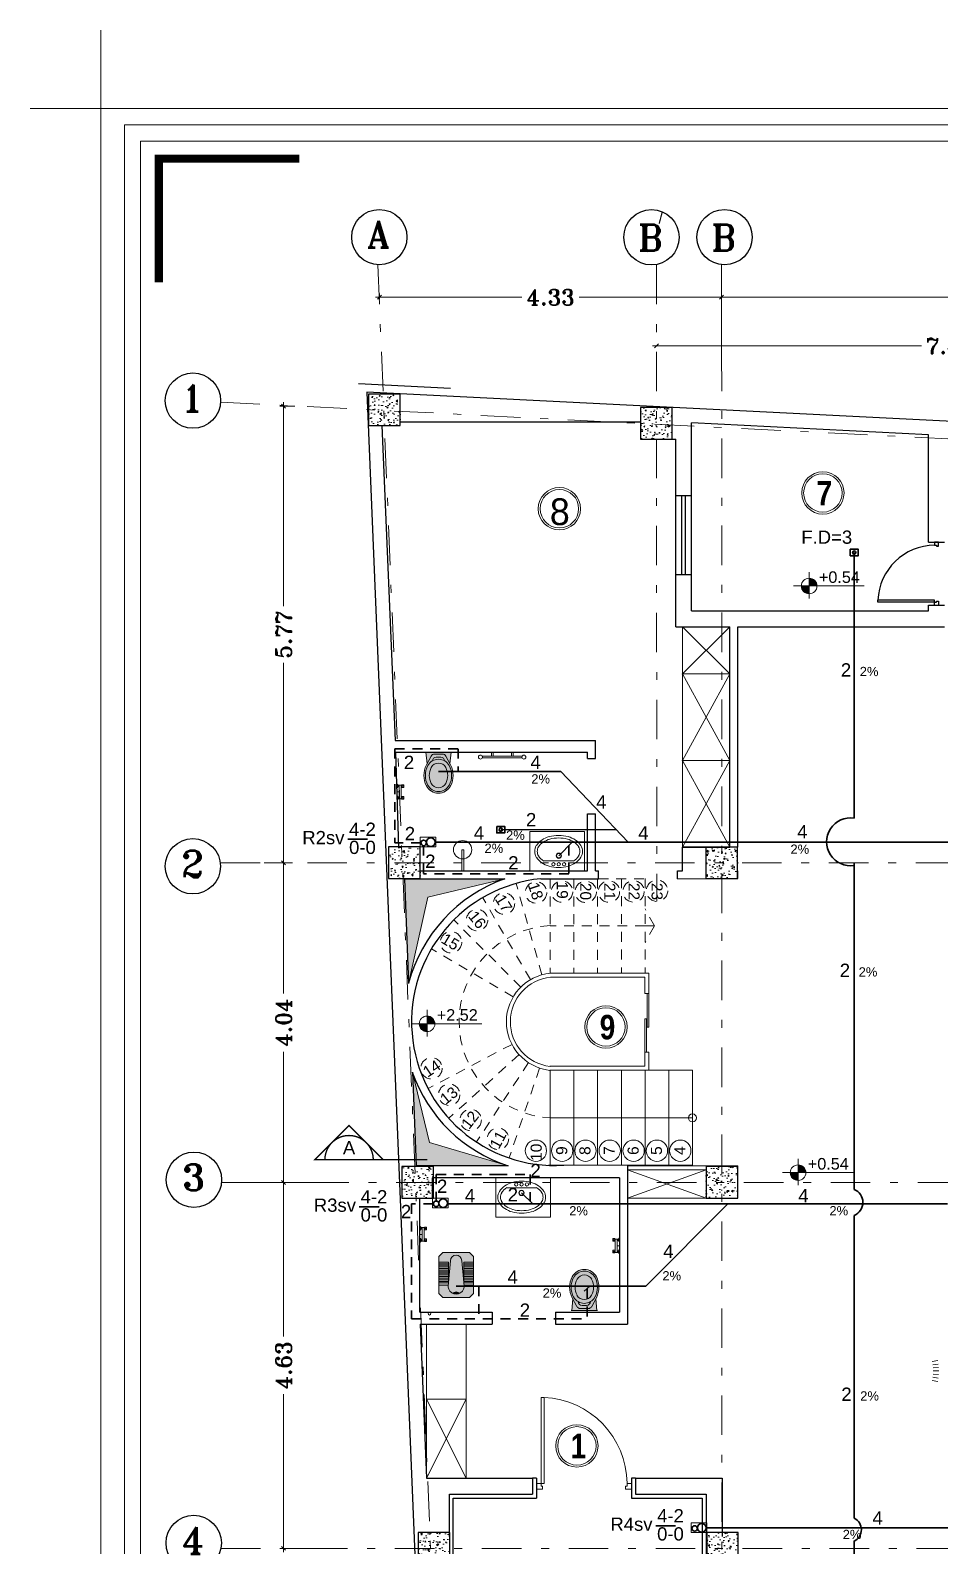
# Model space of a CAD drawing. Header units: inches. Extents: x 0 to 535, y -174 to 989.
# Drawn here: x 181.44 to 192.94, y 7.36 to 26.52 of the extents above; entities that cross this region are included whole.
import ezdxf
from ezdxf.enums import TextEntityAlignment as Align

# ---------------------------------------------------------------- set-up
doc = ezdxf.new("R2010")
doc.units = ezdxf.units.IN
doc.header["$MEASUREMENT"] = 0
for name, pattern in [('DASHDOT', [1, 0.5, -0.25, 0, -0.25]), ('DASHDOT2', [0.5, 0.25, -0.125, 0, -0.125]), ('HIDDEN2', [0.1875, 0.125, -0.0625])]:
    doc.linetypes.add(name, pattern=pattern)
for name, color, linetype, lineweight in [('1', 1, 'Continuous', 9), ('AB', 1, 'DASHDOT2', 30), ('ax', 8, 'Continuous', 5), ('beton sabok', 9, 'Continuous', 5), ('dimension', 21, 'Continuous', 9), ('door', 1, 'Continuous', 5), ('FAZELAB', 1, 'Continuous', 30), ('FER', 20, 'Continuous', 9), ('font', 253, 'Continuous', 9), ('FUR', 252, 'Continuous', 5), ('Furniture', 175, 'Continuous', 5), ('HEATING', 1, 'Continuous', 30), ('kadr02$0$AEOCLG', 4, 'Continuous', 9), ('LAYER2', 253, 'Continuous', 5), ('w.c', 7, 'Continuous', 5), ('wall', 51, 'Continuous', 25), ('window', 152, 'Continuous', 5)]:
    doc.layers.add(name, color=color, linetype=linetype, lineweight=lineweight)
doc.layers.add('nazok kari', color=43, linetype='Continuous')
doc.layers.add('Section', color=3, linetype='Continuous')
doc.styles.add('amir text b', font='swisscbo.ttf')
doc.styles.add('arial', font='arial.ttf')
doc.styles.add('FAR-3', font='naskhn.shx', dxfattribs={"height": 0.35})
doc.styles.add('ROMANT', font='romant')
doc.styles.get("Standard").update_dxf_attribs({"font": 'arial.ttf'})
doc.dimstyles.new('STANDARD$0', dxfattribs={"dimtxt": 0.2, "dimasz": 0.05, "dimexe": 0.05, "dimexo": 0.05, "dimgap": 0.05, "dimtad": 0, "dimzin": 0, "dimdsep": 46, "dimtxsty": 'ROMANT', "dimblk": 'OBLIQUE', "dimcen": 0, "dimdle": 0.05, "dimclrd": 256, "dimclre": 256, "dimclrt": 256, "dimadec": 0, "dimazin": 0, "dimtfac": 1, "dimtix": 1, "dimtofl": 0, "dimtmove": 1, "dimatfit": 3, "dimldrblk": 'OBLIQUE', "dimfxl": 1, "dimtolj": 1, "dimtzin": 0, "dimlwd": -1, "dimlwe": -1, "dimarcsym": 1})

# ---------------------------------------------------------------- blocks, each defined once
blk = doc.blocks.new('wc01')
at = {"layer": 'w.c'}
for p, q in [((-1.038, -0.5), (-1.038, 0)), ((-1.038, 0), (-0.347, 0)), ((-0.347, 0), (-0.347, -0.5)), ((-0.523, -0.126), (-0.9, -0.126)), ((-0.347, -0.5), (-1.038, -0.5))]:
    blk.add_line(p, q, dxfattribs=at)
for centre, radius in [((-0.781, -0.085), 0.0209), ((-0.715, -0.192), 0.0338), ((-0.715, -0.192), 0.0285), ((-0.714, -0.085), 0.0209), ((-0.647, -0.085), 0.0209)]:
    blk.add_circle(centre, radius, dxfattribs=at)
for centre, radius, start, end in [((-0.875, -0.247), 0.139, 148.2866, 180), ((-0.797, -0.295), 0.231, 123.8347, 148.2866), ((-0.875, -0.247), 0.106, 148.2866, 180), ((-0.797, -0.295), 0.199, 121.3767, 148.2866), ((-0.746, -0.372), 0.323, 105.5176, 123.8347), ((-0.712, -0.493), 0.449, 90, 105.5176), ((-0.712, -0.493), 0.449, 74.4824, 90), ((-0.678, -0.372), 0.323, 56.1653, 74.4824), ((-0.627, -0.295), 0.199, 31.7134, 58.6233), ((-0.627, -0.295), 0.231, 31.7134, 56.1653), ((-0.548, -0.247), 0.106, 360, 31.7134), ((-0.548, -0.247), 0.139, 360, 31.7134), ((-0.875, -0.247), 0.139, 180, 211.7134), ((-0.797, -0.198), 0.231, 211.7134, 236.1653), ((-0.875, -0.247), 0.106, 180, 211.7134), ((-0.797, -0.198), 0.199, 211.7134, 236.1653), ((-0.746, -0.122), 0.291, 236.1653, 254.4824), ((-0.678, -0.122), 0.291, 285.5176, 303.8347), ((-0.627, -0.198), 0.199, 303.8347, 328.2866), ((-0.627, -0.198), 0.231, 303.8347, 328.2866), ((-0.548, -0.247), 0.106, 328.2866, 0), ((-0.548, -0.247), 0.139, 328.2866, 360), ((-0.746, -0.122), 0.323, 236.1653, 254.4824), ((-0.712, 0), 0.449, 254.4824, 270), ((-0.712, 0), 0.417, 254.4824, 270), ((-0.712, 0), 0.417, 270, 285.5176), ((-0.712, 0), 0.449, 270, 285.5176), ((-0.678, -0.122), 0.323, 285.5176, 303.8347)]:
    blk.add_arc(centre, radius, start, end, dxfattribs=at)
blk = doc.blocks.new('rer')
at = {"layer": 'w.c', "true_color": 0xdbd2bd}
h = blk.add_hatch(color=254, dxfattribs=at)
h.dxf.hatch_style = 2
h.paths.add_polyline_path([(126.852, -299.268), (126.852, -299.15), (126.959, -299.15), (127.01, -299.201), (127.01, -299.537), (126.959, -299.588), (126.852, -299.588), (126.852, -299.469, 1.16316)])
h.paths.add_polyline_path([(126.867, -299.267, -0.287492), (126.959, -299.324, 0.445261), (126.959, -299.413, -0.287492), (126.867, -299.471), (126.546, -299.44, -1), (126.546, -299.298)], flags=17)
h.paths.add_polyline_path([(126.852, -299.15), (126.852, -299.268, 0.009834), (126.848, -299.269, -0.339643), (126.959, -299.324, 0.445261), (126.959, -299.413, -0.287492), (126.867, -299.471), (126.806, -299.465), (126.806, -299.466), (126.562, -299.466), (126.562, -299.588), (126.49, -299.588), (126.44, -299.537), (126.44, -299.201), (126.49, -299.15)])
h.paths.add_polyline_path([(126.848, -299.469, 0.009834), (126.852, -299.469), (126.852, -299.588), (126.826, -299.588), (126.826, -299.467)], flags=17)
h.paths.add_polyline_path([(126.826, -299.467), (126.826, -299.588), (126.806, -299.588), (126.806, -299.466), (126.814, -299.466)], flags=17)
h.paths.add_polyline_path([(126.806, -299.466), (126.806, -299.588), (126.786, -299.588), (126.786, -299.466)], flags=17)
h.paths.add_polyline_path([(126.786, -299.466), (126.786, -299.588), (126.765, -299.588), (126.765, -299.466)], flags=17)
h.paths.add_polyline_path([(126.765, -299.466), (126.765, -299.588), (126.745, -299.588), (126.745, -299.466)], flags=17)
h.paths.add_polyline_path([(126.745, -299.466), (126.745, -299.588), (126.725, -299.588), (126.725, -299.466)], flags=17)
h.paths.add_polyline_path([(126.725, -299.466), (126.725, -299.588), (126.704, -299.588), (126.704, -299.466)], flags=17)
h.paths.add_polyline_path([(126.704, -299.466), (126.704, -299.588), (126.684, -299.588), (126.684, -299.466)], flags=17)
h.paths.add_polyline_path([(126.684, -299.466), (126.684, -299.588), (126.664, -299.588), (126.664, -299.466)], flags=17)
h.paths.add_polyline_path([(126.664, -299.466), (126.664, -299.588), (126.643, -299.588), (126.643, -299.466)], flags=17)
h.paths.add_polyline_path([(126.643, -299.466), (126.643, -299.588), (126.623, -299.588), (126.623, -299.466)], flags=17)
h.paths.add_polyline_path([(126.623, -299.466), (126.623, -299.588), (126.602, -299.588), (126.602, -299.466)], flags=17)
h.paths.add_polyline_path([(126.602, -299.466), (126.602, -299.588), (126.582, -299.588), (126.582, -299.466)], flags=17)
h.paths.add_polyline_path([(126.582, -299.466), (126.582, -299.588), (126.562, -299.588), (126.562, -299.466)], flags=17)
h = blk.add_hatch(color=254, dxfattribs=at)
h.dxf.hatch_style = 2
h.paths.add_polyline_path([(126.867, -299.267, -0.287492), (126.959, -299.324, 0.445261), (126.959, -299.413, -0.287492), (126.867, -299.471), (126.546, -299.44, -1), (126.546, -299.298)])
h = blk.add_hatch(color=254, dxfattribs=at)
h.dxf.hatch_style = 2
h.paths.add_polyline_path([(126.959, -299.324, -0.229416), (126.959, -299.413, -0.445261)])
at = {"layer": 'w.c'}
for p, q in [((126.44, -299.201), (126.49, -299.15)), ((126.44, -299.201), (126.44, -299.537)), ((126.959, -299.15), (126.49, -299.15)), ((126.867, -299.267), (126.546, -299.298)), ((126.562, -299.15), (126.562, -299.272)), ((126.814, -299.272), (126.562, -299.272)), ((126.582, -299.15), (126.582, -299.272)), ((126.602, -299.15), (126.602, -299.272)), ((126.623, -299.15), (126.623, -299.272)), ((126.643, -299.15), (126.643, -299.272)), ((126.664, -299.15), (126.664, -299.272)), ((126.684, -299.15), (126.684, -299.272)), ((126.704, -299.15), (126.704, -299.272)), ((126.725, -299.15), (126.725, -299.272)), ((126.745, -299.15), (126.745, -299.272)), ((126.765, -299.15), (126.765, -299.272)), ((126.786, -299.15), (126.786, -299.272)), ((126.806, -299.15), (126.806, -299.272)), ((126.826, -299.15), (126.826, -299.272)), ((126.852, -299.15), (126.852, -299.272)), ((127.01, -299.201), (126.959, -299.15)), ((127.01, -299.537), (127.01, -299.201)), ((126.867, -299.471), (126.546, -299.44)), ((126.562, -299.466), (126.814, -299.466)), ((126.562, -299.466), (126.562, -299.588)), ((126.582, -299.466), (126.582, -299.588)), ((126.602, -299.466), (126.602, -299.588)), ((126.623, -299.466), (126.623, -299.588)), ((126.643, -299.466), (126.643, -299.588)), ((126.664, -299.466), (126.664, -299.588)), ((126.684, -299.466), (126.684, -299.588)), ((126.704, -299.466), (126.704, -299.588)), ((126.725, -299.466), (126.725, -299.588)), ((126.745, -299.466), (126.745, -299.588)), ((126.765, -299.466), (126.765, -299.588)), ((126.786, -299.466), (126.786, -299.588)), ((126.806, -299.466), (126.806, -299.588)), ((126.826, -299.466), (126.826, -299.588)), ((126.852, -299.466), (126.852, -299.588)), ((126.49, -299.588), (126.44, -299.537)), ((126.49, -299.588), (126.959, -299.588)), ((126.959, -299.588), (127.01, -299.537))]:
    blk.add_line(p, q, dxfattribs=at)
for centre, radius, start, end in [((126.546, -299.369), 0.0713, 90, 270), ((126.867, -299.369), 0.102, 259.1193, 100.8807), ((126.999, -299.369), 0.0597, 131.9969, 228.0031)]:
    blk.add_arc(centre, radius, start, end, dxfattribs=at)
blk = doc.blocks.new('we')
at = {"layer": 'Furniture', "true_color": 0xdbd2bd}
h = blk.add_hatch(color=254, dxfattribs=at)
h.dxf.hatch_style = 2
h.paths.add_polyline_path([(126.415, -299.619, 0.250522), (126.149, -299.619), (126.037, -299.678, 0.276719), (126.012, -299.72), (126.012, -299.822, 0.276719), (126.036, -299.864), (126.148, -299.924, 0.250522), (126.414, -299.924, 0.599332)])
h.paths.add_polyline_path([(126.157, -299.906, 0.250522), (126.405, -299.907, 0.599332), (126.405, -299.636, 0.250522), (126.158, -299.636, 0.599332)], flags=16)
h.paths.add_polyline_path([(126.382, -299.864, -0.250522), (126.18, -299.864, -0.599332), (126.18, -299.679, -0.250522), (126.383, -299.679, -0.599332)], flags=0)
h.paths.add_polyline_path([(126.18, -299.679, 0.599332), (126.18, -299.864, 0.250522), (126.382, -299.864, 0.599332), (126.383, -299.679, 0.250522)], flags=0)
h.paths.add_polyline_path([(126.012, -299.822), (126.012, -299.72, -0.276719), (126.037, -299.678), (126.134, -299.626), (125.989, -299.612), (125.988, -299.93), (126.134, -299.916), (126.036, -299.864, -0.276719)])
edge = h.paths.add_edge_path()
edge.add_line((125.988, -299.599), (125.988, -299.935))
edge.add_line((125.988, -299.935), (125.989, -299.606))
edge.add_arc((125.94, -299.606), 0.0484, 359.8872, 368.2762)
h = blk.add_hatch(color=254, dxfattribs=at)
h.dxf.hatch_style = 2
h.paths.add_polyline_path([(126.157, -299.906, 0.250522), (126.405, -299.907, 0.599332), (126.405, -299.636, 0.250522), (126.158, -299.636, 0.599332)])
h.paths.add_polyline_path([(126.18, -299.679, -0.250522), (126.383, -299.679, -0.599332), (126.382, -299.864, -0.250522), (126.18, -299.864, -0.599332)], flags=16)
h.paths.add_polyline_path([(126.18, -299.679, 0.599332), (126.18, -299.864, 0.250522), (126.382, -299.864, 0.599332), (126.383, -299.679, 0.250522)], flags=16)
at = {"layer": 'Furniture'}
for p, q in [((125.988, -299.936), (125.989, -299.606)), ((126.134, -299.626), (125.989, -299.612)), ((126.037, -299.678), (126.149, -299.619)), ((126.012, -299.822), (126.012, -299.72)), ((126.036, -299.864), (126.148, -299.924)), ((126.051, -299.8), (126.051, -299.742)), ((126.134, -299.916), (125.988, -299.93))]:
    blk.add_line(p, q, dxfattribs=at)
for centre, radius, start, end in [((126.059, -299.72), 0.0469, 118.016, 179.8872), ((126.1, -299.742), 0.0484, 92.8645, 179.8872), ((126.23, -299.771), 0.153, 118.016, 241.7584), ((126.23, -299.771), 0.105, 118.016, 241.7584), ((126.281, -299.868), 0.282, 61.7584, 118.016), ((126.281, -299.868), 0.263, 61.7584, 118.016), ((126.281, -299.868), 0.214, 61.7584, 118.016), ((126.333, -299.772), 0.105, 298.016, 61.7584), ((126.333, -299.772), 0.153, 298.016, 61.7584), ((126.333, -299.772), 0.173, 298.016, 61.7584), ((126.059, -299.822), 0.0469, 179.8872, 241.7584), ((126.1, -299.8), 0.0484, 179.8872, 266.9099), ((126.282, -299.675), 0.263, 241.7584, 298.016), ((126.282, -299.675), 0.214, 241.7584, 298.016), ((126.282, -299.675), 0.282, 241.7584, 298.016)]:
    blk.add_arc(centre, radius, start, end, dxfattribs=at)
blk = doc.blocks.new('DR_D01')
for p, q in [((-0.45, 0.93), (-0.42, 0.93)), ((-0.45, 0.03), (-0.45, 0.93)), ((-0.42, 0.03), (-0.42, 0.93)), ((-0.5, 0.03), (-0.42, 0.03)), ((-0.5, 0.03), (-0.5, -0.03)), ((-0.45, 0.03), (-0.45, 0)), ((-0.45, 0), (-0.435, 0)), ((-0.435, 0), (-0.435, -0.03)), ((0.435, 0), (0.435, -0.03)), ((0.45, 0), (0.435, 0)), ((0.45, 0.03), (0.45, 0)), ((0.5, 0.03), (0.45, 0.03)), ((0.5, -0.03), (0.5, 0.03)), ((-0.435, -0.03), (-0.5, -0.03)), ((0.435, -0.03), (0.5, -0.03))]:
    blk.add_line(p, q)
blk.add_arc((-0.46, 0.021), 0.91, 0.5915, 87.4664)
blk = doc.blocks.new('beton')
at = {"layer": 'beton sabok'}
h = blk.add_hatch(dxfattribs=at)
h.set_pattern_fill('AR-CONC', color=256, scale=0.022857, angle=45)
h.set_pattern_definition([(95, (46.01481, 18.04323), (0.126069028, 0.105784475), [0.017142857, -0.18857143]), (40, (46.01481, 18.04323), (-0.14399821, 0.099147006), [0.013714286, -0.150857143]), (145.451444, (46.02532, 18.05205), (-0.01792918, 0.20493148), [0.014569187, -0.160261054]), (91.1842, (45.98248, 18.07555), (0.1992442, 0.14574029), [0.02571429, -0.28285714]), (141.635635, (45.9991, 18.0877), (-0.00637716, 0.30850552), [0.02185379, -0.24039172]), (36.184164, (45.98248, 18.07555), (-0.00637716, 0.30850552), [0.02057143, -0.22628571]), (66, (46.00673, 18.08364), (0.161547788, 0.03140171), [0.017142857, -0.18857143]), (11, (46.00673, 18.08364), (-0.07787625, 0.156527642), [0.013714286, -0.150857143]), (116.451445, (46.02019, 18.08625), (0.083671537, 0.18792935), [0.014569186, -0.160261054]), (82.5, (46.01481, 18.04323), (-0.0518384424, 0.055769101), [0, -0.149028571, 0, -0.153142857, 0, -0.151428571]), (52.5, (46.01481, 18.04323), (-0.021228101, 0.106265017), [0, -0.087314286, 0, -0.1456, 0, -0.057714286]), (12.5, (45.97877, 18.00719), (0.0899241525, 0.082633317), [0, -0.057142857, 0, -0.178285714, 0, -0.236571429]), (2.5, (45.9626, 17.99103), (0.07807771, 0.110436527), [0, -0.074285714, 0, -0.1184, 0, -0.168])])
h.paths.add_polyline_path([(326.844, 567.847), (327.244, 567.847), (327.244, 568.247), (326.844, 568.247)])
at = {"layer": 'wall'}
blk.add_lwpolyline([(327.244, 568.247), (327.244, 567.847), (326.844, 567.847), (326.844, 568.247)], close=True, dxfattribs=at)
blk = doc.blocks.new('_Oblique')
at = {"color": 0, "linetype": 'ByBlock', "lineweight": -2}
blk.add_line((-0.5, -0.5), (0.5, 0.5), dxfattribs=at)
blk = doc.blocks.new('*D167')
at = {"layer": 'Defpoints', "color": 0, "transparency": 16777216}
for p in [(32.954, 38.09), (32.763, 32.316), (32.926, 32.316)]:
    blk.add_point(p, dxfattribs=at)
at = {"layer": 'dimension', "transparency": 16777216}
for p, q in [((32.763, 38.14), (32.763, 35.563)), ((32.904, 38.09), (32.713, 38.09)), ((32.763, 32.266), (32.763, 34.844)), ((32.876, 32.316), (32.713, 32.316))]:
    blk.add_line(p, q, dxfattribs=at)
at = {"layer": 'dimension', "transparency": 16777216, "xscale": 0.05, "yscale": 0.05, "zscale": 0.05}
for p, rotation in [((32.763, 38.09), 90), ((32.763, 32.316), 270)]:
    blk.add_blockref('_Oblique', p, dxfattribs=dict(at, rotation=rotation))
at = {"layer": 'dimension', "transparency": 16777216, "insert": (32.763, 35.203), "char_height": 0.2, "attachment_point": 5, "rotation": 90, "style": 'ROMANT'}
blk.add_mtext('\\A1;5.77', dxfattribs=at)
blk = doc.blocks.new('*D168')
at = {"layer": 'Defpoints', "color": 0, "transparency": 16777216}
for p in [(32.467, 32.316), (32.406, 28.274), (32.763, 28.274)]:
    blk.add_point(p, dxfattribs=at)
at = {"layer": 'dimension', "transparency": 16777216}
for p, q in [((32.517, 32.316), (32.813, 32.316)), ((32.763, 32.366), (32.763, 30.664)), ((32.763, 28.224), (32.763, 29.926)), ((32.456, 28.274), (32.813, 28.274))]:
    blk.add_line(p, q, dxfattribs=at)
at = {"layer": 'dimension', "transparency": 16777216, "xscale": 0.05, "yscale": 0.05, "zscale": 0.05}
for p, rotation in [((32.763, 32.316), 90), ((32.763, 28.274), 270)]:
    blk.add_blockref('_Oblique', p, dxfattribs=dict(at, rotation=rotation))
at = {"layer": 'dimension', "transparency": 16777216, "insert": (32.763, 30.295), "char_height": 0.2, "attachment_point": 5, "rotation": 90, "style": 'ROMANT'}
blk.add_mtext('\\A1;4.04', dxfattribs=at)
blk = doc.blocks.new('*D169')
at = {"layer": 'Defpoints', "color": 0, "transparency": 16777216}
for p in [(33.172, 28.274), (32.763, 23.647), (33.172, 23.647)]:
    blk.add_point(p, dxfattribs=at)
at = {"layer": 'dimension', "transparency": 16777216}
for p, q in [((33.122, 28.274), (32.713, 28.274)), ((32.763, 28.324), (32.763, 26.325)), ((32.763, 23.597), (32.763, 25.596)), ((33.122, 23.647), (32.713, 23.647))]:
    blk.add_line(p, q, dxfattribs=at)
at = {"layer": 'dimension', "transparency": 16777216, "xscale": 0.05, "yscale": 0.05, "zscale": 0.05}
for p, rotation in [((32.763, 28.274), 90), ((32.763, 23.647), 270)]:
    blk.add_blockref('_Oblique', p, dxfattribs=dict(at, rotation=rotation))
at = {"layer": 'dimension', "transparency": 16777216, "insert": (32.763, 25.961), "char_height": 0.2, "attachment_point": 5, "rotation": 90, "style": 'ROMANT'}
blk.add_mtext('\\A1;4.63', dxfattribs=at)
blk = doc.blocks.new('*D170')
at = {"layer": 'Defpoints', "color": 0, "transparency": 16777216}
for p in [(33.975, 39.392), (38.306, 39.468), (38.306, 39.468)]:
    blk.add_point(p, dxfattribs=at)
at = {"layer": 'dimension', "transparency": 16777216}
for p, q in [((33.975, 39.442), (33.975, 39.518)), ((33.925, 39.468), (35.777, 39.468)), ((38.356, 39.468), (36.505, 39.468))]:
    blk.add_line(p, q, dxfattribs=at)
at = {"layer": 'dimension', "transparency": 16777216, "xscale": 0.05, "yscale": 0.05, "zscale": 0.05, "rotation": 180}
blk.add_blockref('_Oblique', (33.975, 39.468), dxfattribs=at)
at = {"layer": 'dimension', "transparency": 16777216, "xscale": 0.05, "yscale": 0.05, "zscale": 0.05}
blk.add_blockref('_Oblique', (38.306, 39.468), dxfattribs=at)
at = {"layer": 'dimension', "transparency": 16777216, "insert": (36.141, 39.468), "char_height": 0.2, "attachment_point": 5, "style": 'ROMANT'}
blk.add_mtext('\\A1;4.33', dxfattribs=at)
blk = doc.blocks.new('*D171')
at = {"layer": 'Defpoints', "color": 0, "transparency": 16777216}
for p in [(44.912, 39.597), (44.912, 39.469), (38.306, 38.703)]:
    blk.add_point(p, dxfattribs=at)
at = {"layer": 'dimension', "transparency": 16777216}
for p, q in [((38.306, 38.753), (38.306, 39.519)), ((44.912, 39.547), (44.912, 39.419)), ((38.256, 39.469), (41.259, 39.469)), ((44.962, 39.469), (41.959, 39.469))]:
    blk.add_line(p, q, dxfattribs=at)
at = {"layer": 'dimension', "transparency": 16777216, "xscale": 0.05, "yscale": 0.05, "zscale": 0.05, "rotation": 180}
blk.add_blockref('_Oblique', (38.306, 39.469), dxfattribs=at)
at = {"layer": 'dimension', "transparency": 16777216, "xscale": 0.05, "yscale": 0.05, "zscale": 0.05}
blk.add_blockref('_Oblique', (44.912, 39.469), dxfattribs=at)
at = {"layer": 'dimension', "transparency": 16777216, "insert": (41.609, 39.469), "char_height": 0.2, "attachment_point": 5, "style": 'ROMANT'}
blk.add_mtext('\\A1;6.61', dxfattribs=at)
blk = doc.blocks.new('*D172')
at = {"layer": 'Defpoints', "color": 0, "transparency": 16777216}
for p in [(37.481, 38.853), (44.912, 38.853), (44.912, 38.853)]:
    blk.add_point(p, dxfattribs=at)
at = {"layer": 'dimension', "transparency": 16777216}
for p, q in [((37.431, 38.853), (40.837, 38.853)), ((44.962, 38.853), (41.556, 38.853))]:
    blk.add_line(p, q, dxfattribs=at)
at = {"layer": 'dimension', "transparency": 16777216, "xscale": 0.05, "yscale": 0.05, "zscale": 0.05, "rotation": 180}
blk.add_blockref('_Oblique', (37.481, 38.853), dxfattribs=at)
at = {"layer": 'dimension', "transparency": 16777216, "xscale": 0.05, "yscale": 0.05, "zscale": 0.05}
blk.add_blockref('_Oblique', (44.912, 38.853), dxfattribs=at)
at = {"layer": 'dimension', "transparency": 16777216, "insert": (41.196, 38.853), "char_height": 0.2, "attachment_point": 5, "style": 'ROMANT'}
blk.add_mtext('\\A1;7.43', dxfattribs=at)
blk = doc.blocks.new('A$C7BB53FAB')
at = {"layer": 'FER'}
for p, q in [((-0.065, 0.151), (-0.079, 0.156)), ((-0.079, 0.141), (-0.065, 0.146)), ((-0.079, 0.009), (-0.065, 0.004)), ((-0.049, 0.157), (-0.052, 0.157)), ((-0.049, 0.14), (-0.052, 0.14)), ((-0.049, 0.01), (-0.052, 0.01)), ((-0.022, 0.157), (-0.024, 0.157)), ((-0.022, 0.142), (-0.024, 0.142)), ((-0.024, 0.075), (0.005, 0.075)), ((-0.022, 0.007), (-0.024, 0.007)), ((-0.022, 0.141), (-0.022, 0.159)), ((-0.022, 0.009), (-0.022, -0.009)), ((-0.01, 0.16), (-0.02, 0.16)), ((-0.01, 0.155), (-0.02, 0.155)), ((-0.01, 0.145), (-0.02, 0.145)), ((-0.01, 0.14), (-0.02, 0.14)), ((-0.01, 0.01), (-0.02, 0.01)), ((-0.01, 0.005), (-0.02, 0.005)), ((-0.009, 0.157), (-0.002, 0.171)), ((-0.009, 0.141), (-0.009, 0.159)), ((-0.009, 0.142), (-0.002, 0.129)), ((-0.009, 0.007), (-0.002, 0.021)), ((-0.009, 0.009), (-0.009, -0.009)), ((0, 0.172), (0.005, 0.172)), ((0, 0.127), (0, 0.172)), ((0, 0.127), (0.005, 0.127)), ((0, 0.023), (0.005, 0.023)), ((0, 0.023), (0, -0.023)), ((-0.065, -0.001), (-0.079, -0.006)), ((-0.049, -0.007), (-0.052, -0.007)), ((-0.022, -0.007), (-0.024, -0.007)), ((-0.01, -0.005), (-0.02, -0.005)), ((-0.01, -0.01), (-0.02, -0.01)), ((-0.009, -0.007), (-0.002, -0.021)), ((0, -0.023), (0.005, -0.023))]:
    blk.add_line(p, q, dxfattribs=at)
for points in [[(-0.053, 0.166, -0.414214), (-0.052, 0.165), (-0.052, 0.132, -0.414214), (-0.053, 0.131), (-0.078, 0.131, -0.414214), (-0.079, 0.132), (-0.079, 0.165, -0.414214), (-0.078, 0.166)], [(-0.078, 0.019), (-0.053, 0.019, -0.414214), (-0.052, 0.017), (-0.052, -0.015, -0.414214), (-0.053, -0.016), (-0.078, -0.016, -0.414214), (-0.079, -0.015), (-0.079, 0.017, -0.414214)], [(-0.024, 0.159, 0.414214), (-0.025, 0.16), (-0.048, 0.16, 0.414214), (-0.049, 0.159), (-0.049, -0.009, 0.414214), (-0.048, -0.01), (-0.025, -0.01, 0.414214), (-0.024, -0.009)]]:
    blk.add_lwpolyline(points, format="xyb", close=True, dxfattribs=at)
for centre, radius, start, end in [((-0.066, 0.149), 0.0025, 290.556, 69.444), ((-0.066, 0.001), 0.0025, 290.556, 69.444), ((-0.02, 0.159), 0.00125, 90, 180), ((-0.02, 0.156), 0.00125, 180, 270), ((-0.02, 0.154), 0.00125, 90, 180), ((-0.02, 0.146), 0.00125, 180, 270), ((-0.02, 0.144), 0.00125, 90, 180), ((-0.02, 0.141), 0.00125, 180, 270), ((-0.02, 0.009), 0.00125, 90, 180), ((-0.02, 0.006), 0.00125, 180, 270), ((-0.02, 0.004), 0.00125, 90, 180), ((-0.01, 0.159), 0.00125, 0, 90), ((-0.01, 0.156), 0.00125, 270, 0), ((-0.01, 0.154), 0.00125, 0, 90), ((-0.01, 0.146), 0.00125, 270, 0), ((-0.01, 0.144), 0.00125, 0, 90), ((-0.01, 0.141), 0.00125, 270, 0), ((-0.01, 0.009), 0.00125, 0, 90), ((-0.01, 0.006), 0.00125, 270, 0), ((-0.01, 0.004), 0.00125, 0, 90), ((0, 0.17), 0.0025, 90, 153.4349), ((0, 0.13), 0.0025, 206.5651, 270), ((0, 0.02), 0.0025, 90, 153.4349), ((-0.02, -0.004), 0.00125, 180, 270), ((-0.02, -0.006), 0.00125, 90, 180), ((-0.02, -0.009), 0.00125, 180, 270), ((-0.01, -0.004), 0.00125, 270, 0), ((-0.01, -0.006), 0.00125, 0, 90), ((-0.01, -0.009), 0.00125, 270, 0), ((0, -0.02), 0.0025, 206.5651, 270)]:
    blk.add_arc(centre, radius, start, end, dxfattribs=at)
blk = doc.blocks.new('fgh')
at = {"layer": 'ax', "color": 67, "linetype": 'DASHDOT', "true_color": 0x727430}
for p, q in [((33.955, 39.879), (34.66, 22.701)), ((37.48, 39.879), (37.486, 31.832)), ((38.306, 39.881), (38.311, 21.997)), ((44.912, 39.879), (44.916, 21.85)), ((31.964, 38.14), (44.712, 37.501)), ((31.964, 32.316), (46.654, 32.316)), ((31.987, 28.274), (46.207, 28.274)), ((31.972, 23.647), (46.6, 23.647))]:
    blk.add_line(p, q, dxfattribs=at)
at = {"layer": 'dimension', "lineweight": -3}
for centre in [(33.974, 40.229), (37.418, 40.227), (38.343, 40.229), (44.932, 40.229), (31.615, 38.161), (31.614, 32.272), (31.628, 28.308), (31.625, 23.715)]:
    blk.add_circle(centre, 0.35, dxfattribs=at)
at = {"xscale": -1}
for p in [(361.082, -530.002), (364.525, -530.173), (371.957, -530.545), (361.334, -535.73), (365.352, -535.731), (371.957, -535.729), (361.503, -539.773), (365.353, -539.773), (371.958, -539.771), (361.709, -544.399), (365.361, -544.4), (371.963, -544.4)]:
    blk.add_blockref('beton', p, dxfattribs=at)
at = {"layer": 'dimension'}
blk.add_text('/', height=0.139, dxfattribs=at).set_placement((37.508, 40.401))
at = {"layer": 'dimension', "lineweight": -3, "style": 'ROMANT'}
for s, p in [('A', (33.82, 40.099)), ('B', (37.247, 40.054)), ('B', (38.173, 40.056)), ('C', (44.735, 40.062)), ('1', (31.466, 38.025)), ('2', (31.466, 32.136)), ('3', (31.48, 28.172)), ('4', (31.476, 23.579))]:
    blk.add_text(s, height=0.334, dxfattribs=at).set_placement(p)
at = {"layer": 'dimension'}
for base, p1, p2, picture, middle in [((38.306, 39.468), (33.975, 39.392), (38.306, 39.468), '*D170', (36.141, 39.468)), ((44.912, 39.469), (38.306, 38.703), (44.912, 39.597), '*D171', (41.609, 39.469)), ((44.912, 38.853), (37.481, 38.853), (44.912, 38.853), '*D172', (41.196, 38.853))]:
    dim = blk.add_linear_dim(base=base, p1=p1, p2=p2, dimstyle='STANDARD$0', dxfattribs=at)
    dim.commit()
    dim.dimension.update_dxf_attribs({"geometry": picture, "text_midpoint": middle})
for base, p1, p2, picture, middle in [((32.763, 32.316), (32.954, 38.09), (32.926, 32.316), '*D167', (32.763, 35.203)), ((32.763, 28.274), (32.467, 32.316), (32.406, 28.274), '*D168', (32.763, 30.295)), ((32.763, 23.647), (33.172, 28.274), (33.172, 23.647), '*D169', (32.763, 25.961))]:
    dim = blk.add_linear_dim(base=base, p1=p1, p2=p2, angle=90, dimstyle='STANDARD$0', dxfattribs=at)
    dim.commit()
    dim.dimension.update_dxf_attribs({"geometry": picture, "text_midpoint": middle})

msp = doc.modelspace()

# ---------------------------------------------------------------- hatches: boundary and pattern name
at = {"layer": '1'}
h = msp.add_hatch(color=256, dxfattribs=at)
h.dxf.hatch_style = 1
h.paths.add_polyline_path([(187.44, 15.794), (186.173, 15.794), (186.227, 14.485), (186.468, 15.561)])
h = msp.add_hatch(color=256, dxfattribs=at)
h.dxf.hatch_style = 1
h.paths.add_polyline_path([(186.489, 12.459), (186.419, 12.742), (186.299, 12.742), (186.322, 12.164), (187.482, 12.164)])
h.paths.add_polyline_path([(186.274, 13.334), (186.299, 12.742), (186.419, 12.742)])
at = {"layer": 'font'}
h = msp.add_hatch(color=256, dxfattribs=at)
h.dxf.hatch_style = 1
h.paths.add_polyline_path([(191.391, 19.499, 0.413571), (191.291, 19.596), (191.291, 19.499)])
h.paths.add_polyline_path([(191.291, 19.398), (191.291, 19.499), (191.194, 19.499, 0.004741), (191.194, 19.497, 0.409311)])
h = msp.add_hatch(color=256, dxfattribs=at)
h.dxf.hatch_style = 1
h.paths.add_polyline_path([(186.556, 13.962, 0.413571), (186.456, 14.059), (186.456, 13.962)])
h.paths.add_polyline_path([(186.456, 13.862), (186.456, 13.962), (186.358, 13.962, 0.004741), (186.358, 13.96, 0.409311)])
h = msp.add_hatch(color=256, dxfattribs=at)
h.dxf.hatch_style = 1
h.paths.add_polyline_path([(191.252, 12.08, 0.413571), (191.152, 12.177), (191.152, 12.08)])
h.paths.add_polyline_path([(191.152, 11.979), (191.152, 12.08), (191.054, 12.08, 0.004741), (191.054, 12.078, 0.409311)])

# ---------------------------------------------------------------- linework, layer by layer
for p, q in [((189.605, 19.639), (189.605, 20.639)), ((189.681, 19.639), (189.681, 20.639)), ((189.729, 19.639), (189.729, 20.639)), ((189.805, 19.639), (189.805, 20.639)), ((192.881, 20.053), (192.881, 20.013)), ((192.929, 20.053), (192.881, 20.053)), ((192.881, 20.013), (192.905, 20.013)), ((192.905, 20.013), (192.905, 20.001)), ((192.905, 20.001), (192.929, 20.001)), ((192.929, 20.001), (192.929, 20.053)), ((192.161, 19.293), (192.161, 19.317)), ((192.881, 19.317), (192.161, 19.317)), ((192.881, 19.293), (192.161, 19.293)), ((192.881, 19.253), (192.881, 19.317)), ((192.881, 19.293), (192.905, 19.293)), ((192.881, 19.253), (192.929, 19.253)), ((192.905, 19.293), (192.905, 19.305)), ((192.905, 19.305), (192.929, 19.305)), ((192.929, 19.305), (192.929, 19.253))]:
    msp.add_line(p, q)
msp.add_arc((192.889, 19.285), 0.728, 90.5915, 177.4664)
at = {"layer": '1'}
for p, q in [((187.44, 15.794), (186.468, 15.561)), ((186.468, 15.561), (186.224, 14.472)), ((186.271, 13.349), (186.489, 12.459)), ((186.489, 12.459), (187.482, 12.164))]:
    msp.add_line(p, q, dxfattribs=at)
for points in [[(190.363, -3.85), (203.071, -3.85), (203.071, 25.327), (182.627, 25.327), (182.627, -3.85), (190.363, -3.85)], [(202.865, -2.139), (202.865, 25.121), (182.832, 25.121), (182.832, -2.139)]]:
    msp.add_lwpolyline(points, dxfattribs=at)
at = {"layer": 'AB', "color": 1, "linetype": 'DASHDOT2', "lineweight": 30}
for p, q in [((185.454, 16.294), (185.806, 16.294)), ((185.599, 11.646), (185.951, 11.646)), ((189.352, 7.612), (189.704, 7.612))]:
    msp.add_line(p, q, dxfattribs=at)
at = {"layer": 'AB', "color": 3, "linetype": 'Continuous', "lineweight": 30}
msp.add_lwpolyline([(191.812, 19.961), (191.913, 19.961), (191.913, 19.879), (191.812, 19.879)], close=True, dxfattribs=at)
at = {"layer": 'AB', "color": 1, "linetype": 'Continuous', "lineweight": 30}
msp.add_lwpolyline([(187.34, 16.456), (187.44, 16.456), (187.44, 16.374), (187.34, 16.374)], close=True, dxfattribs=at)
at = {"layer": 'AB', "color": 3, "linetype": 'Continuous', "lineweight": 30}
msp.add_circle((191.863, 19.92), 0.0217, dxfattribs=at)
at = {"layer": 'AB', "color": 1, "linetype": 'Continuous', "lineweight": 30}
msp.add_circle((187.39, 16.415), 0.0217, dxfattribs=at)
at = {"layer": 'dimension'}
for p, q in [((190.388, 15.895), (190.388, 15.796)), ((188.018, 14.601), (189.263, 14.601)), ((189.263, 14.601), (189.263, 14.344)), ((188.018, 14.551), (189.213, 14.551)), ((189.213, 14.551), (189.213, 14.344)), ((189.213, 14.344), (189.263, 14.344)), ((188.009, 13.423), (189.213, 13.423)), ((189.213, 13.6), (189.213, 13.423)), ((189.213, 13.6), (189.263, 13.6)), ((189.263, 13.6), (189.263, 13.373)), ((188.009, 13.373), (189.263, 13.373)), ((188.016, 13.373), (188.016, 12.172)), ((188.316, 13.373), (188.316, 12.172)), ((188.616, 13.373), (188.616, 12.172)), ((188.916, 13.373), (188.916, 12.172)), ((189.216, 13.373), (189.216, 12.172)), ((189.263, 13.373), (189.816, 13.373)), ((189.516, 13.373), (189.516, 12.172)), ((189.816, 13.373), (189.816, 12.172)), ((189.816, 12.772), (188.016, 12.772)), ((187.996, 12.172), (189.816, 12.172))]:
    msp.add_line(p, q, dxfattribs=at)
at = {"layer": 'dimension', "const_width": 0.103}
msp.add_lwpolyline([(184.839, 24.9), (183.062, 24.9), (183.062, 23.338)], dxfattribs=at)
at = {"layer": 'dimension'}
for points in [[(189.263, 14.344), (189.243, 14.344), (189.243, 13.92), (189.263, 13.92)], [(189.233, 14.024), (189.213, 14.024), (189.213, 13.6), (189.233, 13.6)]]:
    msp.add_lwpolyline(points, close=True, dxfattribs=at)
for centre, radius in [((189.816, 12.771), 0.0508), ((187.834, 12.355), 0.135), ((188.167, 12.355), 0.135), ((188.462, 12.355), 0.135), ((188.769, 12.355), 0.135), ((189.071, 12.355), 0.135), ((189.366, 12.355), 0.135), ((189.662, 12.355), 0.135)]:
    msp.add_circle(centre, radius, dxfattribs=at)
for radius in [0.618, 0.568]:
    msp.add_arc((188.079, 13.986), radius, 95.7288, 263.4217, dxfattribs=at)
for p in [(189.688, 18.386), (189.688, 17.291)]:
    msp.add_point(p, dxfattribs=at)
at = {"layer": 'door'}
for p, q in [((189.688, 16.196), (189.688, 18.981)), ((190.288, 18.386), (189.688, 18.981)), ((189.688, 18.386), (190.288, 18.981)), ((189.688, 18.386), (190.288, 18.386)), ((190.288, 17.291), (189.688, 18.386)), ((189.688, 17.291), (190.288, 18.386)), ((189.688, 17.291), (190.288, 17.291)), ((190.288, 16.196), (189.688, 17.291)), ((189.688, 16.196), (190.288, 17.291)), ((188.992, 12.164), (190.389, 12.164)), ((188.992, 12.114), (189.989, 12.114)), ((189.989, 12.114), (188.992, 11.757)), ((188.992, 12.114), (189.989, 11.757)), ((190.389, 12.164), (190.389, 12.154)), ((189.989, 11.754), (188.992, 11.754)), ((186.452, 8.213), (186.452, 10.163)), ((186.952, 8.213), (186.952, 10.163)), ((186.952, 9.213), (186.452, 9.213)), ((186.452, 9.213), (186.952, 8.213)), ((186.952, 9.213), (186.452, 8.213))]:
    msp.add_line(p, q, dxfattribs=at)
at = {"layer": 'FAZELAB', "color": 1, "linetype": 'HIDDEN2', "lineweight": 30}
for p, q in [((186.048, 17.439), (186.048, 16.248)), ((186.048, 17.439), (186.849, 17.439)), ((186.849, 17.439), (186.849, 17.153)), ((186.379, 16.248), (186.048, 16.248)), ((186.414, 16.213), (186.414, 15.857)), ((188.252, 16.213), (188.252, 15.857)), ((188.252, 15.857), (186.414, 15.857)), ((186.572, 11.709), (186.572, 12.055)), ((186.572, 12.055), (187.345, 12.055)), ((187.345, 12.055), (187.762, 12.055)), ((187.762, 12.055), (187.762, 11.715)), ((186.537, 11.684), (186.262, 11.684)), ((186.262, 11.684), (186.262, 10.23)), ((187.112, 10.642), (187.112, 10.23)), ((188.483, 10.61), (188.483, 10.23)), ((186.262, 10.23), (188.483, 10.23))]:
    msp.add_line(p, q, dxfattribs=at)
at = {"layer": 'FAZELAB', "color": 1, "linetype": 'Continuous', "lineweight": 30}
for p, q in [((186.602, 17.153), (188.15, 17.153)), ((188.15, 17.153), (189.002, 16.256)), ((187.39, 16.415), (188.851, 16.416)), ((186.558, 16.256), (193.116, 16.256)), ((188.125, 16.086), (188.294, 16.256)), ((187.652, 11.822), (187.796, 11.682)), ((186.716, 11.682), (193.043, 11.682)), ((189.224, 10.642), (190.263, 11.682)), ((186.825, 10.642), (189.224, 10.642)), ((188.447, 10.578), (188.518, 10.642)), ((189.988, 7.587), (193.541, 7.587))]:
    msp.add_line(p, q, dxfattribs=at)
at = {"layer": 'FAZELAB', "color": 1, "linetype": 'Continuous', "lineweight": 20}
for points in [[(186.566, 16.32), (186.37, 16.32), (186.37, 16.197), (186.566, 16.197)], [(186.724, 11.755), (186.527, 11.755), (186.527, 11.632), (186.724, 11.632)], [(189.996, 7.65), (189.799, 7.65), (189.799, 7.527), (189.996, 7.527)]]:
    msp.add_lwpolyline(points, close=True, dxfattribs=at)
at = {"layer": 'FAZELAB', "color": 1, "linetype": 'Continuous', "lineweight": 30}
for centre, radius in [((186.503, 16.256), 0.055), ((186.414, 16.248), 0.0348), ((186.572, 11.684), 0.0348), ((186.661, 11.692), 0.055), ((189.844, 7.579), 0.0348), ((189.933, 7.587), 0.055)]:
    msp.add_circle(centre, radius, dxfattribs=at)
at = {"layer": 'font'}
for p, q in [((191.293, 19.672), (191.293, 19.338)), ((191.988, 19.499), (191.094, 19.499)), ((186.457, 14.136), (186.457, 13.802)), ((187.152, 13.962), (186.259, 13.962)), ((191.848, 12.08), (190.954, 12.08)), ((191.153, 12.253), (191.153, 11.919))]:
    msp.add_line(p, q, dxfattribs=at)
for centre, radius in [((191.466, 20.674), 0.268), ((191.466, 20.674), 0.243), ((188.132, 20.474), 0.268), ((188.132, 20.474), 0.243), ((191.293, 19.497), 0.0988), ((188.721, 13.921), 0.268), ((186.457, 13.96), 0.0988), ((188.721, 13.921), 0.243), ((191.153, 12.078), 0.0988), ((188.353, 8.623), 0.268), ((188.353, 8.623), 0.243)]:
    msp.add_circle(centre, radius, dxfattribs=at)
at = {"layer": 'FUR', "color": 7}
for p, q in [((187.156, 17.344), (187.661, 17.344)), ((187.156, 17.324), (187.66, 17.324)), ((187.272, 17.394), (187.272, 17.344)), ((187.292, 17.394), (187.292, 17.344)), ((187.525, 17.394), (187.525, 17.344)), ((187.545, 17.394), (187.545, 17.344))]:
    msp.add_line(p, q, dxfattribs=at)
for centre in [(187.133, 17.334), (187.683, 17.333)]:
    msp.add_circle(centre, 0.025, dxfattribs=at)
for start, end in [(0, 180), (180, 0)]:
    msp.add_arc((186.488, 10.294), 0.0166, start, end, dxfattribs=at)
at = {"layer": 'Furniture', "color": 7}
for p, q in [((192.851, 9.689), (192.92, 9.702)), ((192.857, 9.649), (192.927, 9.658)), ((192.861, 9.61), (192.931, 9.614)), ((192.851, 9.451), (192.92, 9.438)), ((192.857, 9.49), (192.927, 9.481)), ((192.861, 9.53), (192.931, 9.526)), ((192.862, 9.57), (192.932, 9.57))]:
    msp.add_line(p, q, dxfattribs=at)
at = {"layer": 'HEATING', "color": 3, "linetype": 'Continuous', "lineweight": 30}
for p, q in [((191.863, 19.92), (191.863, 16.56)), ((191.863, 15.996), (191.863, 11.866)), ((191.863, 11.538), (191.863, 7.709)), ((191.863, 7.42), (191.863, 2.569))]:
    msp.add_line(p, q, dxfattribs=at)
for centre, radius, start, end in [((191.815, 16.262), 0.302, 80.8848, 279.1152), ((191.794, 11.702), 0.178, 292.7546, 427.2454), ((191.794, 7.564), 0.16, 295.3972, 424.6028)]:
    msp.add_arc(centre, radius, start, end, dxfattribs=at)
at = {"layer": 'kadr02$0$AEOCLG'}
msp.add_lwpolyline([(182.33, 26.524), (182.33, 25.536), (181.436, 25.536)], dxfattribs=at)
msp.add_lwpolyline([(203.33, 25.536), (182.33, 25.536), (182.33, -4.164), (203.33, -4.164)], close=True, dxfattribs=at)
at = {"layer": 'LAYER2', "linetype": 'HIDDEN2'}
for p, q in [((187.911, 14.581), (187.584, 15.735)), ((188.016, 15.795), (188.016, 14.598)), ((188.316, 15.795), (188.316, 14.598)), ((188.616, 15.795), (188.616, 14.598)), ((188.627, 15.795), (189.216, 15.795)), ((188.916, 15.799), (188.916, 14.598)), ((189.216, 15.799), (189.216, 14.598)), ((187.767, 14.519), (187.161, 15.555)), ((189.334, 15.198), (189.216, 15.414)), ((187.643, 14.424), (186.796, 15.274)), ((189.216, 15.198), (188.016, 15.198)), ((189.216, 15.198), (189.334, 15.198)), ((189.334, 15.198), (189.216, 14.983)), ((187.547, 14.3), (186.514, 14.91)), ((187.532, 13.7), (186.469, 13.143)), ((187.622, 13.571), (186.732, 12.766)), ((187.74, 13.47), (187.082, 12.466)), ((187.881, 13.401), (187.496, 12.265))]:
    msp.add_line(p, q, dxfattribs=at)
for centre in [(187.837, 15.621), (188.166, 15.631), (188.465, 15.629), (188.759, 15.632), (189.07, 15.634), (189.368, 15.643), (187.431, 15.481), (187.09, 15.272), (186.761, 14.992), (186.513, 13.398), (186.737, 13.063), (187.009, 12.744), (187.355, 12.506)]:
    msp.add_circle(centre, 0.135, dxfattribs=at)
msp.add_arc((188.079, 13.987), 1.217, 92.9468, 267.0532, dxfattribs=at)
at = {"layer": 'nazok kari'}
for p, q in [((186.753, 21.994), (185.591, 22.052)), ((187.842, 8.213), (187.792, 8.213)), ((187.842, 8.213), (187.842, 7.963)), ((189.044, 8.213), (189.044, 7.963)), ((189.094, 8.213), (189.044, 8.213)), ((186.789, 7.963), (187.842, 7.963)), ((186.789, 7.067), (186.789, 7.963)), ((189.044, 7.963), (189.94, 7.963)), ((189.94, 7.963), (189.94, 7.077))]:
    msp.add_line(p, q, dxfattribs=at)
at = {"layer": 'Section', "color": 251, "const_width": 0.0173}
msp.add_lwpolyline([(185.903, 12.242), (185.037, 12.242), (185.47, 12.675)], close=True, dxfattribs=at)
msp.add_lwpolyline([(185.776, 12.242, 1), (185.164, 12.242, 1)], format="xyb", dxfattribs=at)
msp.add_lwpolyline([(185.878, 12.242), (186.461, 12.242)], dxfattribs=at)
at = {"layer": 'w.c'}
msp.add_lwpolyline([(186.895, 15.894), (186.895, 16.162), (186.924, 16.162), (186.924, 15.894)], close=True, dxfattribs=at)
msp.add_circle((186.907, 16.162), 0.116, dxfattribs=at)
at = {"layer": 'wall'}
for p, q in [((185.695, 21.947), (186.41, 4.629)), ((196.991, 21.381), (185.695, 21.947)), ((185.884, 21.526), (186.053, 17.544)), ((189.16, 21.569), (186.117, 21.569)), ((192.805, 21.409), (189.805, 21.559)), ((189.805, 20.639), (189.805, 21.559)), ((189.16, 21.353), (189.605, 21.353)), ((189.605, 20.639), (189.605, 21.353)), ((192.805, 20.053), (192.805, 21.409)), ((189.805, 20.639), (189.605, 20.639)), ((192.805, 20.053), (193.005, 20.053)), ((189.605, 18.981), (189.605, 19.639)), ((189.805, 19.639), (189.605, 19.639)), ((189.805, 19.181), (189.805, 19.639)), ((189.805, 19.181), (192.805, 19.181)), ((192.805, 19.181), (192.805, 19.253)), ((192.805, 19.253), (193.005, 19.253)), ((189.605, 18.981), (190.288, 18.981)), ((190.288, 16.196), (190.288, 18.981)), ((190.388, 18.981), (190.658, 18.981)), ((190.388, 16.196), (190.388, 18.981)), ((190.658, 18.981), (193.005, 18.981)), ((186.053, 17.544), (188.588, 17.544)), ((188.588, 17.316), (188.588, 17.544)), ((186.057, 17.394), (186.097, 16.196)), ((186.057, 17.394), (188.488, 17.394)), ((188.488, 17.316), (188.488, 17.394)), ((188.488, 17.316), (188.588, 17.316)), ((188.488, 15.894), (188.488, 16.616)), ((188.488, 16.616), (188.588, 16.616)), ((188.588, 15.894), (188.588, 16.616)), ((185.906, 16.28), (185.904, 16.28)), ((189.988, 16.196), (189.688, 16.196)), ((189.688, 16.196), (190.288, 16.196)), ((189.688, 15.894), (189.688, 16.196)), ((189.688, 16.196), (189.988, 16.196)), ((186.17, 15.794), (186.224, 14.472)), ((186.17, 15.794), (187.44, 15.794)), ((186.37, 15.894), (188.488, 15.894)), ((187.898, 15.795), (188.627, 15.795)), ((188.588, 15.894), (188.627, 15.894)), ((188.627, 15.795), (188.627, 15.894)), ((189.627, 15.894), (189.688, 15.894)), ((189.627, 15.795), (189.627, 15.894)), ((189.627, 15.795), (190.388, 15.796)), ((186.271, 13.349), (186.32, 12.164)), ((187.482, 12.164), (186.32, 12.164)), ((188.992, 12.164), (188.992, 10.163)), ((188.892, 12.014), (186.527, 12.014)), ((186.527, 11.755), (186.527, 12.014)), ((188.892, 12.014), (188.892, 10.313)), ((186.367, 10.313), (186.367, 11.755)), ((186.367, 10.313), (187.283, 10.313)), ((186.371, 10.163), (186.452, 8.213)), ((186.371, 10.163), (187.283, 10.163)), ((187.283, 10.313), (187.283, 10.163)), ((188.083, 10.313), (188.892, 10.313)), ((188.083, 10.313), (188.083, 10.163)), ((188.083, 10.163), (188.992, 10.163)), ((186.452, 8.213), (187.792, 8.213)), ((187.792, 8.213), (187.792, 8.013)), ((189.094, 8.213), (189.906, 8.213)), ((189.094, 8.213), (189.094, 8.013)), ((189.906, 8.213), (190.19, 8.213)), ((190.19, 8.213), (190.19, 7.477)), ((186.739, 8.013), (187.792, 8.013)), ((186.739, 7.477), (186.739, 8.013)), ((189.094, 8.013), (189.99, 8.013)), ((189.99, 8.013), (189.99, 7.127))]:
    msp.add_line(p, q, dxfattribs=at)
for radius, start, end in [(1.918, 109.4624, 165.3129), (1.818, 95.7288, 273.4538), (1.918, 199.4119, 251.8554)]:
    msp.add_arc((188.079, 13.986), radius, start, end, dxfattribs=at)

# ---------------------------------------------------------------- block references
at = {"color": 8, "rotation": 179.9999999999999}
for p in [(186.082, 16.967), (186.372, 11.373)]:
    msp.add_blockref('A$C7BB53FAB', p, dxfattribs=at)
at = {"color": 8, "xscale": -1, "rotation": 180}
msp.add_blockref('A$C7BB53FAB', (188.887, 11.229), dxfattribs=at)
at = {"layer": 'dimension'}
for name, p, rotation in [('we', (486.124, 143.973), 270.1128182740391), ('rer', (486.194, 137.509), 269.9999902484172), ('we', (-111.075, -116.242), 90.11281827403927)]:
    msp.add_blockref(name, p, dxfattribs=dict(at, rotation=rotation))
at = {"layer": 'door', "color": 7}
msp.add_blockref('fgh', (151.879, -16.32), dxfattribs=at)
at = {"layer": 'w.c', "rotation": 179.9999999999998}
msp.add_blockref('wc01', (187.41, 15.894), dxfattribs=at)
at = {"layer": 'w.c'}
msp.add_blockref('wc01', (188.367, 12.014), dxfattribs=at)
at = {"layer": 'window', "xscale": 1.206768481258365, "yscale": 1.206768481258365, "zscale": 1.206768481258365}
msp.add_blockref('DR_D01', (188.445, 8.113), dxfattribs=at)

# ---------------------------------------------------------------- texts
at = {"color": 7, "ltscale": 10, "style": 'FAR-3', "text_generation_flag": 2}
msp.add_text('8', height=0.339, dxfattribs=at).set_placement((188.263, 20.267))
at = {"layer": 'dimension'}
for s, height, p in [('10', 0.1402, (187.908, 12.227)), ('9', 0.14, (188.231, 12.302)), ('8', 0.14, (188.525, 12.302)), ('7', 0.14, (188.833, 12.302)), ('6', 0.14, (189.135, 12.302)), ('5', 0.14, (189.429, 12.302)), ('4', 0.14, (189.725, 12.302))]:
    msp.add_text(s, height=height, rotation=90, dxfattribs=at).set_placement(p)
at = {"layer": 'font', "color": 3}
for s, height, p in [('F.D=3', 0.1676, (191.193, 20.031)), ('2', 0.168, (191.694, 18.352)), ('2%%%', 0.1173, (191.933, 18.357)), ('2', 0.168, (191.68, 14.553)), ('2%%%', 0.1173, (191.919, 14.558)), ('2', 0.168, (191.7, 9.192)), ('2%%%', 0.1173, (191.939, 9.196))]:
    msp.add_text(s, height=height, dxfattribs=at).set_placement(p)
at = {"layer": 'font'}
for s, p in [('+0.54', (191.416, 19.536)), ('+2.52', (186.58, 13.999)), ('+0.54', (191.276, 12.117))]:
    msp.add_text(s, height=0.1466, dxfattribs=at).set_placement(p)
at = {"layer": 'font', "color": 1}
for s, height, p in [('2', 0.168, (186.163, 17.183)), ('4', 0.168, (187.765, 17.183)), ('2%%%', 0.1173, (187.776, 16.999)), ('4', 0.168, (188.597, 16.682)), ('4-2', 0.1676, (185.47, 16.337)), ('2', 0.168, (187.709, 16.458)), ('R2sv', 0.1676, (184.878, 16.231)), ('2', 0.168, (186.175, 16.282)), ('4', 0.168, (187.048, 16.289)), ('2%%%', 0.1173, (187.457, 16.287)), ('4', 0.168, (189.129, 16.29)), ('4', 0.168, (191.141, 16.305)), ('0-0', 0.1676, (185.47, 16.108)), ('2', 0.168, (186.433, 15.932)), ('2%%%', 0.1173, (187.184, 16.122)), ('2%%%', 0.1173, (191.056, 16.11)), ('2', 0.168, (187.484, 15.912)), ('2', 0.168, (187.765, 12.021)), ('2', 0.168, (186.583, 11.822)), ('2', 0.168, (187.478, 11.716)), ('R3sv', 0.1676, (185.024, 11.583)), ('4-2', 0.1676, (185.616, 11.689)), ('4', 0.168, (186.935, 11.703)), ('4', 0.168, (191.155, 11.704)), ('0-0', 0.1676, (185.616, 11.46)), ('2', 0.168, (186.126, 11.502)), ('2%%%', 0.1173, (188.256, 11.537)), ('2%%%', 0.1173, (191.549, 11.538)), ('4', 0.168, (189.446, 11)), ('4', 0.168, (187.475, 10.674)), ('2%%%', 0.1173, (189.435, 10.715)), ('2%%%', 0.1173, (187.92, 10.498)), ('2', 0.168, (187.63, 10.255)), ('R4sv', 0.1676, (188.777, 7.549)), ('4-2', 0.1676, (189.368, 7.655)), ('4', 0.168, (192.094, 7.628)), ('0-0', 0.1676, (189.368, 7.426)), ('2%%%', 0.1173, (191.717, 7.444))]:
    msp.add_text(s, height=height, dxfattribs=at).set_placement(p)
at = {"layer": 'font', "char_height": 0.309, "attachment_point": 1, "style": 'amir text b'}
for s, insert in [('7', (191.387, 20.826)), ('9', (188.642, 14.073)), ('1', (188.274, 8.776))]:
    msp.add_mtext_dynamic_manual_height_columns(s, width=0.24694, gutter_width=1.031, heights=[0], dxfattribs=dict(at, insert=insert))
at = {"layer": 'LAYER2', "linetype": 'HIDDEN2'}
for s, rotation, p in [('18', 288.704, (187.73, 15.72)), ('19', 269.9854, (188.099, 15.76)), ('20', 269.9854, (188.395, 15.743)), ('21', 269.9854, (188.7, 15.743)), ('22', 269.9854, (189.007, 15.743)), ('23', 269.9854, (189.298, 15.743)), ('17', 301.7273, (187.31, 15.54)), ('16', 308.8087, (186.969, 15.318)), ('15', 328.9027, (186.623, 14.994)), ('14', 33.4064, (186.463, 13.277)), ('13', 38.4476, (186.692, 12.932)), ('12', 52.1583, (186.989, 12.617)), ('11', 61.9348, (187.365, 12.365))]:
    msp.add_text(s, height=0.1402, rotation=rotation, dxfattribs=at).set_placement(p)
at = {"layer": 'Section', "style": 'arial', "flags": 4}
msp.add_attdef('A', text='A', height=0.167, dxfattribs=at).set_placement((185.47, 12.394), align=Align.MIDDLE)

doc.saveas('drawing.dxf')
